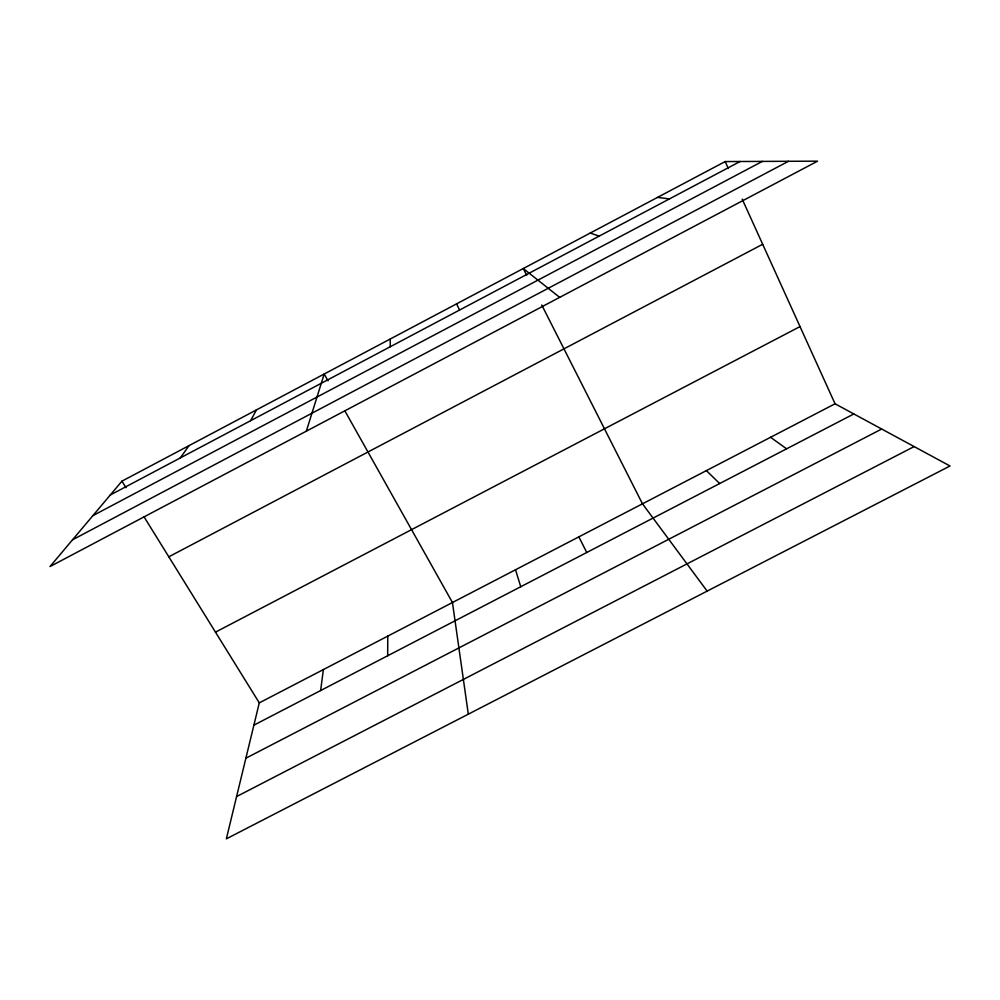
<?xml version="1.0" encoding="UTF-8"?>
<svg xmlns="http://www.w3.org/2000/svg" width="1000" height="1000" viewBox="0 0 1000 1000"><rect width="100%" height="100%" fill="white"/><g stroke="black" fill="none" stroke-linecap="round" stroke-linejoin="round"><path stroke-width="1.5" d="M387.675 655.763L387.775 636.112M320.625 690.55L323.387 669.562M143.95 516.675L259.288 702.862L226.35 838.838L950 465.988L835.05 403.787L742.188 199.1M306.35 431.15L324.188 374.012L328 380.788M250.613 420.7L256.462 409.9M180.275 457.95L189.05 445.613M121.95 481.163L50 566.55L817.562 161.163L725.163 161.562L121.95 481.163L126.025 487.738M110.275 495.012L740.088 161.5M92.9 515.638L762.35 161.4M72.575 539.763L788.462 161.287M168.812 556.812L762.688 244.275M215.487 632.15L800.025 326.575M259.288 702.862L835.05 403.787M253.888 725.163L853.825 413.95M245.888 758.2L881.688 429.025M236.588 796.562L914.137 446.575M657.55 197.387L669.438 198.912M590.25 233.038L599.125 236.137M770.575 437.275L786.587 448.825M559.675 297.362L523.275 268.525L526.688 275.275M706.375 470.613L719.663 483.537M707.138 591.112L642.475 503.812L541.737 304.988M344.738 410.625L452.45 602.513L468.312 714.175M578.85 536.862L586.75 552.487M456.6 303.85L459.538 310.062M725.163 161.562L728.312 168.512M515.513 569.763L520.75 586.725M390.238 339.012L390.25 346.75"/></g></svg>
